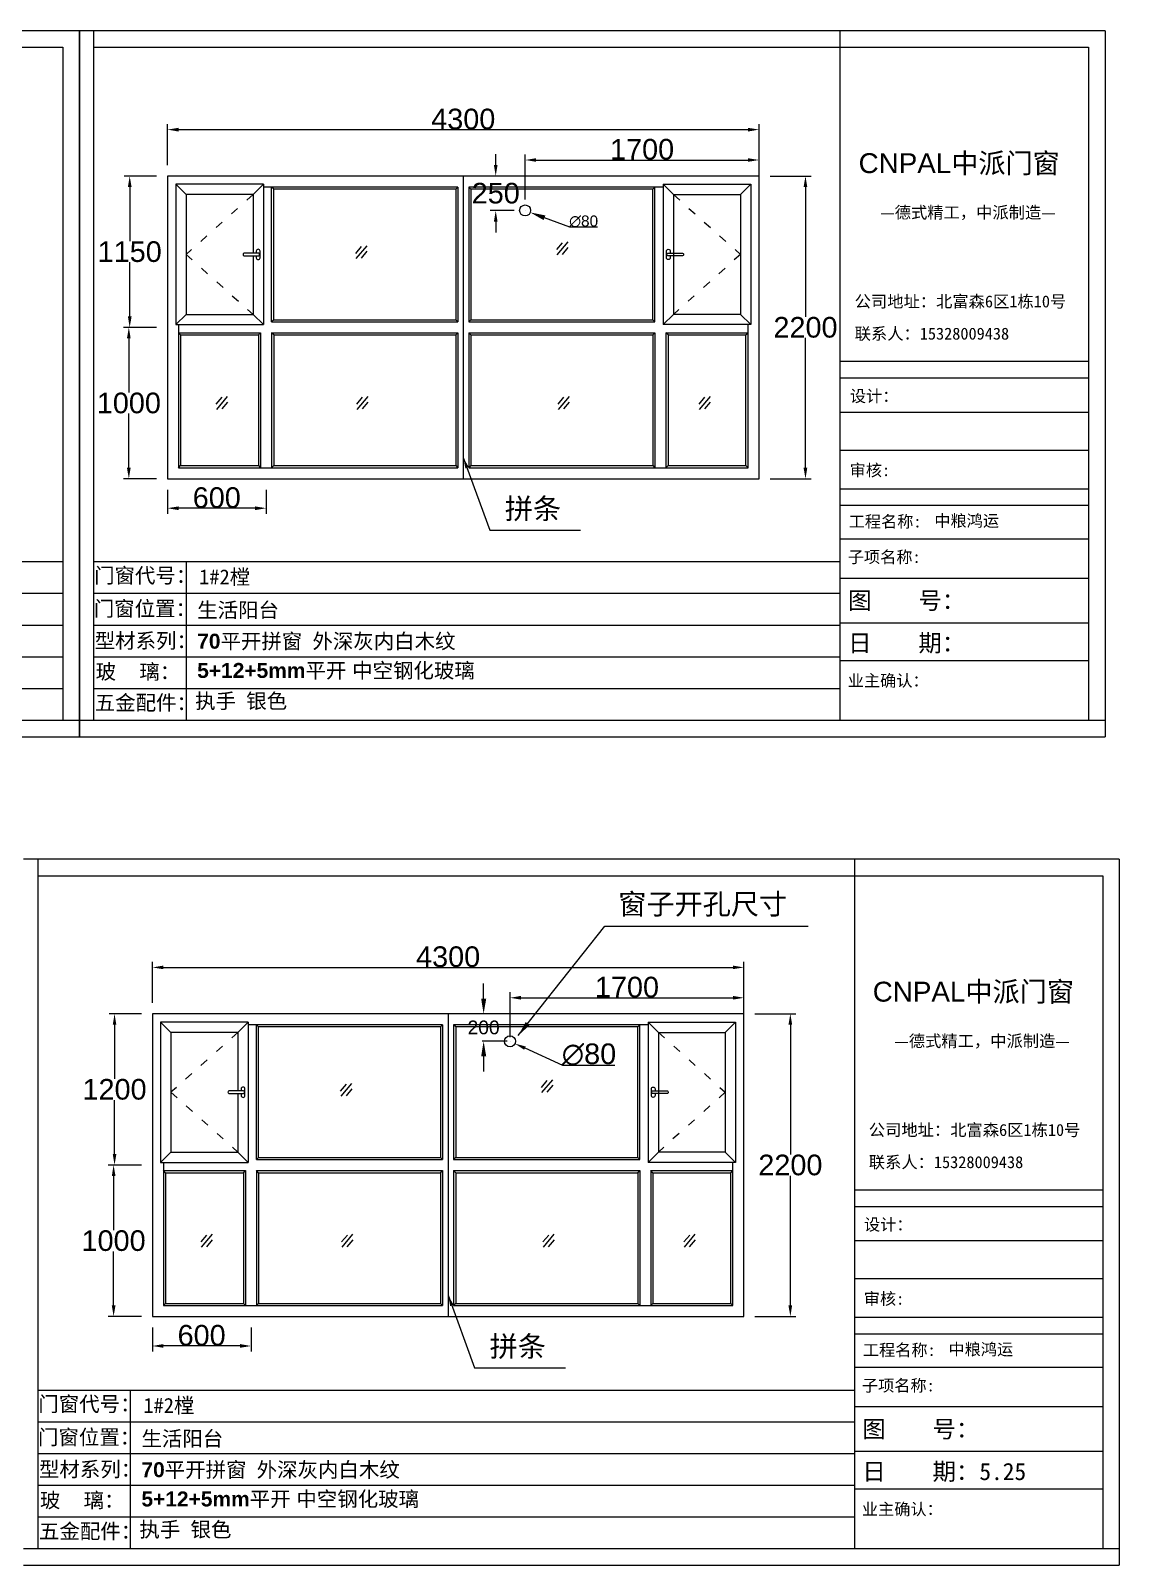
# Model space of a CAD drawing. Header units: inches. Extents: x -138455 to 599497, y -747149 to 13167.
# Drawn here: x 247309 to 255223, y -67881 to -56726 of the extents above; entities that cross this region are included whole.
import ezdxf

# ---------------------------------------------------------------- set-up
doc = ezdxf.new("R2010")
doc.units = ezdxf.units.IN
doc.header["$MEASUREMENT"] = 0
doc.header["$PDMODE"] = 35
doc.header["$PDSIZE"] = -3
doc.linetypes.add('ACAD_ISO03W100', pattern=[30, 12, -18])
doc.layers.add('0 @ 1', color=7, linetype='Continuous')
doc.styles.add('Annotative', font='arialbd.ttf')
doc.styles.add('MtXpl_', font='')
doc.styles.get("Standard").update_dxf_attribs({"font": 'arial.ttf'})
doc.styles.get('MtXpl_').set_extended_font_data('SimSun')
doc.dimstyles.get("Standard").update_dxf_attribs({"dimtxt": 80, "dimasz": 70, "dimexe": 40, "dimexo": 80, "dimgap": 0, "dimtad": 1, "dimtih": 1, "dimtoh": 1, "dimdec": 0, "dimzin": 0, "dimdsep": 46, "dimtxsty": 'Standard', "dimcen": 0.09, "dimadec": 0, "dimazin": 0, "dimtfac": 1, "dimtdec": 0, "dimtofl": 0, "dimtmove": 0, "dimatfit": 3, "dimfxl": 0, "dimtolj": 1, "dimtzin": 0, "dimarcsym": 0})

# ---------------------------------------------------------------- blocks, each defined once
blk = doc.blocks.new('*D830')
at = {"color": 0, "lineweight": -2, "transparency": 16777216}
for p, q in [((248304, -57703), (248304, -57405)), ((248384, -57445), (252524, -57445)), ((252604, -57703), (252604, -57405))]:
    blk.add_line(p, q, dxfattribs=at)
at = {"color": 0, "transparency": 16777216}
for points in [[(248384, -57432), (248384, -57459), (248304, -57445)], [(252524, -57432), (252524, -57459), (252604, -57445)]]:
    blk.add_solid(points, dxfattribs=at)
at = {"layer": 'Defpoints', "color": 0, "transparency": 16777216}
for p in [(252604, -57445), (248304, -57783), (252604, -57783)]:
    blk.add_point(p, dxfattribs=at)
at = {"color": 0, "transparency": 16777216, "insert": (250454, -57369), "char_height": 150, "attachment_point": 5}
blk.add_mtext('\\A1;4300', dxfattribs=at)
blk = doc.blocks.new('*D831')
at = {"color": 0, "lineweight": -2, "transparency": 16777216}
for p, q in [((252684, -57783), (252982, -57783)), ((252942, -57863), (252942, -58806)), ((252942, -59903), (252942, -58959)), ((252684, -59983), (252982, -59983))]:
    blk.add_line(p, q, dxfattribs=at)
at = {"color": 0, "transparency": 16777216}
for points in [[(252928, -57863), (252955, -57863), (252942, -57783)], [(252928, -59903), (252955, -59903), (252942, -59983)]]:
    blk.add_solid(points, dxfattribs=at)
at = {"layer": 'Defpoints', "color": 0, "transparency": 16777216}
for p in [(252604, -57783), (252604, -59983), (252942, -59983)]:
    blk.add_point(p, dxfattribs=at)
at = {"color": 0, "transparency": 16777216, "insert": (252942, -58883), "char_height": 150, "attachment_point": 5}
blk.add_mtext('\\A1;2200', dxfattribs=at)
blk = doc.blocks.new('123as')
at = {"color": 0}
for p, q in [((90189, 51387), (90252, 51462)), ((90194, 51330), (90312, 51470)), ((90251, 51335), (90314, 51410))]:
    blk.add_line(p, q, dxfattribs=at)
blk = doc.blocks.new('dzcs')
blk.add_lwpolyline([(142096, -3328), (142196, -3328, 0.414214), (142206, -3318), (142206, -3318, 0.414214), (142196, -3308), (142096, -3308, 0.414214), (142086, -3318), (142086, -3318, 0.414214)], format="xyb", close=True)
blk.add_lwpolyline([(142182, -3328), (142182, -3342, 0.414214), (142196, -3355), (142196, -3355, 0.414214), (142209, -3342), (142209, -3294, 0.414214), (142196, -3280), (142196, -3280, 0.414214), (142182, -3294), (142182, -3308)], format="xyb")
blk = doc.blocks.new('*D832')
at = {"color": 0, "lineweight": -2, "transparency": 16777216}
for p, q in [((248304, -60063), (248304, -60237)), ((249021, -60063), (249021, -60237)), ((248941, -60197), (248384, -60197))]:
    blk.add_line(p, q, dxfattribs=at)
at = {"color": 0, "transparency": 16777216}
for points in [[(248384, -60184), (248384, -60211), (248304, -60197)], [(248941, -60184), (248941, -60211), (249021, -60197)]]:
    blk.add_solid(points, dxfattribs=at)
at = {"layer": 'Defpoints', "color": 0, "transparency": 16777216}
for p in [(248304, -59983), (249021, -59983), (248304, -60197)]:
    blk.add_point(p, dxfattribs=at)
at = {"color": 0, "transparency": 16777216, "insert": (248662, -60121), "char_height": 150, "attachment_point": 5}
blk.add_mtext('\\A1;600', dxfattribs=at)
blk = doc.blocks.new('*D833')
at = {"color": 0, "lineweight": -2, "transparency": 16777216}
for p, q in [((248224, -58883), (247983, -58883)), ((248023, -58963), (248023, -59356)), ((248023, -59903), (248023, -59509)), ((248224, -59983), (247983, -59983))]:
    blk.add_line(p, q, dxfattribs=at)
at = {"color": 0, "transparency": 16777216}
for points in [[(248009, -58963), (248036, -58963), (248023, -58883)], [(248009, -59903), (248036, -59903), (248023, -59983)]]:
    blk.add_solid(points, dxfattribs=at)
at = {"layer": 'Defpoints', "color": 0, "transparency": 16777216}
for p in [(248304, -58883), (248023, -59983), (248304, -59983)]:
    blk.add_point(p, dxfattribs=at)
at = {"color": 0, "transparency": 16777216, "insert": (248023, -59433), "char_height": 150, "attachment_point": 5}
blk.add_mtext('\\A1;1000', dxfattribs=at)
blk = doc.blocks.new('*D854')
at = {"color": 0, "lineweight": -2, "transparency": 16777216}
for p, q in [((248224, -57783), (247989, -57783)), ((248029, -57863), (248029, -58256)), ((248029, -58803), (248029, -58409)), ((248224, -58883), (247989, -58883))]:
    blk.add_line(p, q, dxfattribs=at)
at = {"color": 0, "transparency": 16777216}
for points in [[(248016, -57863), (248043, -57863), (248029, -57783)], [(248016, -58803), (248043, -58803), (248029, -58883)]]:
    blk.add_solid(points, dxfattribs=at)
at = {"layer": 'Defpoints', "color": 0, "transparency": 16777216}
for p in [(248029, -57783), (248304, -57783), (248304, -58883)]:
    blk.add_point(p, dxfattribs=at)
at = {"color": 0, "transparency": 16777216, "insert": (248029, -58333), "char_height": 150, "attachment_point": 5}
blk.add_mtext('\\A1;1150', dxfattribs=at)
blk = doc.blocks.new('*D857')
at = {"color": 0, "lineweight": -2, "transparency": 16777216}
for p, q in [((250904, -58033), (250904, -58033)), ((250904, -58033), (250904, -58033)), ((251228, -58155), (251044, -58086)), ((251429, -58155), (251228, -58155))]:
    blk.add_line(p, q, dxfattribs=at)
at = {"color": 0, "transparency": 16777216}
blk.add_solid([(251051, -58069), (251038, -58103), (250941, -58047)], dxfattribs=at)
at = {"layer": 'Defpoints', "color": 0, "transparency": 16777216}
for p in [(250867, -58019), (250941, -58047)]:
    blk.add_point(p, dxfattribs=at)
at = {"color": 0, "transparency": 16777216, "insert": (251329, -58112), "char_height": 80, "attachment_point": 5}
blk.add_mtext('\\A1;∅80', dxfattribs=at)
blk = doc.blocks.new('*D858')
at = {"color": 0, "lineweight": -2, "transparency": 16777216}
for p, q in [((250904, -57953), (250904, -57626)), ((250984, -57666), (252524, -57666)), ((252604, -57953), (252604, -57626))]:
    blk.add_line(p, q, dxfattribs=at)
at = {"color": 0, "transparency": 16777216}
for points in [[(250984, -57653), (250984, -57679), (250904, -57666)], [(252524, -57653), (252524, -57679), (252604, -57666)]]:
    blk.add_solid(points, dxfattribs=at)
at = {"layer": 'Defpoints', "color": 0, "transparency": 16777216}
for p in [(252604, -57666), (250904, -58033), (252604, -58033)]:
    blk.add_point(p, dxfattribs=at)
at = {"color": 0, "transparency": 16777216, "insert": (251754, -57589), "char_height": 150, "attachment_point": 5}
blk.add_mtext('\\A1;1700', dxfattribs=at)
blk = doc.blocks.new('*D859')
at = {"color": 0, "lineweight": -2, "transparency": 16777216}
for p, q in [((250690, -57703), (250690, -57623)), ((250824, -57783), (250650, -57783)), ((250824, -58033), (250650, -58033)), ((250690, -58113), (250690, -58193))]:
    blk.add_line(p, q, dxfattribs=at)
at = {"color": 0, "transparency": 16777216}
for points in [[(250677, -57703), (250703, -57703), (250690, -57783)], [(250677, -58113), (250703, -58113), (250690, -58033)]]:
    blk.add_solid(points, dxfattribs=at)
at = {"layer": 'Defpoints', "color": 0, "transparency": 16777216}
for p in [(250690, -57783), (250904, -57783), (250904, -58033)]:
    blk.add_point(p, dxfattribs=at)
at = {"color": 0, "transparency": 16777216, "insert": (250690, -57908), "char_height": 150, "attachment_point": 5}
blk.add_mtext('\\A1;250', dxfattribs=at)
blk = doc.blocks.new('*D846')
at = {"color": 0, "lineweight": -2, "transparency": 16777216}
for p, q in [((248194, -63792), (248194, -63495)), ((248274, -63535), (252414, -63535)), ((252494, -63792), (252494, -63495))]:
    blk.add_line(p, q, dxfattribs=at)
at = {"color": 0, "transparency": 16777216}
for points in [[(248274, -63522), (248274, -63548), (248194, -63535)], [(252414, -63522), (252414, -63548), (252494, -63535)]]:
    blk.add_solid(points, dxfattribs=at)
at = {"layer": 'Defpoints', "color": 0, "transparency": 16777216}
for p in [(252494, -63535), (248194, -63872), (252494, -63872)]:
    blk.add_point(p, dxfattribs=at)
at = {"color": 0, "transparency": 16777216, "insert": (250344, -63458), "char_height": 150, "attachment_point": 5}
blk.add_mtext('\\A1;4300', dxfattribs=at)
blk = doc.blocks.new('*D847')
at = {"color": 0, "lineweight": -2, "transparency": 16777216}
for p, q in [((252574, -63872), (252872, -63872)), ((252832, -63952), (252832, -64896)), ((252832, -65992), (252832, -65049)), ((252574, -66072), (252872, -66072))]:
    blk.add_line(p, q, dxfattribs=at)
at = {"color": 0, "transparency": 16777216}
for points in [[(252818, -63952), (252845, -63952), (252832, -63872)], [(252818, -65992), (252845, -65992), (252832, -66072)]]:
    blk.add_solid(points, dxfattribs=at)
at = {"layer": 'Defpoints', "color": 0, "transparency": 16777216}
for p in [(252494, -63872), (252494, -66072), (252832, -66072)]:
    blk.add_point(p, dxfattribs=at)
at = {"color": 0, "transparency": 16777216, "insert": (252832, -64972), "char_height": 150, "attachment_point": 5}
blk.add_mtext('\\A1;2200', dxfattribs=at)
blk = doc.blocks.new('*D848')
at = {"color": 0, "lineweight": -2, "transparency": 16777216}
for p, q in [((248194, -66152), (248194, -66327)), ((248911, -66152), (248911, -66327)), ((248831, -66287), (248274, -66287))]:
    blk.add_line(p, q, dxfattribs=at)
at = {"color": 0, "transparency": 16777216}
for points in [[(248274, -66273), (248274, -66300), (248194, -66287)], [(248831, -66273), (248831, -66300), (248911, -66287)]]:
    blk.add_solid(points, dxfattribs=at)
at = {"layer": 'Defpoints', "color": 0, "transparency": 16777216}
for p in [(248194, -66072), (248911, -66072), (248194, -66287)]:
    blk.add_point(p, dxfattribs=at)
at = {"color": 0, "transparency": 16777216, "insert": (248552, -66210), "char_height": 150, "attachment_point": 5}
blk.add_mtext('\\A1;600', dxfattribs=at)
blk = doc.blocks.new('*D849')
at = {"color": 0, "lineweight": -2, "transparency": 16777216}
for p, q in [((248114, -64972), (247872, -64972)), ((247912, -65052), (247912, -65446)), ((247912, -65992), (247912, -65599)), ((248114, -66072), (247872, -66072))]:
    blk.add_line(p, q, dxfattribs=at)
at = {"color": 0, "transparency": 16777216}
for points in [[(247899, -65052), (247926, -65052), (247912, -64972)], [(247899, -65992), (247926, -65992), (247912, -66072)]]:
    blk.add_solid(points, dxfattribs=at)
at = {"layer": 'Defpoints', "color": 0, "transparency": 16777216}
for p in [(248194, -64972), (247912, -66072), (248194, -66072)]:
    blk.add_point(p, dxfattribs=at)
at = {"color": 0, "transparency": 16777216, "insert": (247912, -65522), "char_height": 150, "attachment_point": 5}
blk.add_mtext('\\A1;1000', dxfattribs=at)
blk = doc.blocks.new('*D860')
at = {"color": 0, "lineweight": -2, "transparency": 16777216}
for p, q in [((248114, -63872), (247879, -63872)), ((247919, -63952), (247919, -64346)), ((247919, -64892), (247919, -64499)), ((248114, -64972), (247879, -64972))]:
    blk.add_line(p, q, dxfattribs=at)
at = {"color": 0, "transparency": 16777216}
for points in [[(247906, -63952), (247932, -63952), (247919, -63872)], [(247906, -64892), (247932, -64892), (247919, -64972)]]:
    blk.add_solid(points, dxfattribs=at)
at = {"layer": 'Defpoints', "color": 0, "transparency": 16777216}
for p in [(247919, -63872), (248194, -63872), (248194, -64972)]:
    blk.add_point(p, dxfattribs=at)
at = {"color": 0, "transparency": 16777216, "insert": (247919, -64422), "char_height": 150, "attachment_point": 5}
blk.add_mtext('\\A1;1200', dxfattribs=at)
blk = doc.blocks.new('*D861')
at = {"color": 0, "lineweight": -2, "transparency": 16777216}
for p, q in [((250794, -64042), (250794, -63716)), ((250874, -63756), (252414, -63756)), ((252494, -64042), (252494, -63716))]:
    blk.add_line(p, q, dxfattribs=at)
at = {"color": 0, "transparency": 16777216}
for points in [[(250874, -63742), (250874, -63769), (250794, -63756)], [(252414, -63742), (252414, -63769), (252494, -63756)]]:
    blk.add_solid(points, dxfattribs=at)
at = {"layer": 'Defpoints', "color": 0, "transparency": 16777216}
for p in [(252494, -63756), (250794, -64122), (252494, -64122)]:
    blk.add_point(p, dxfattribs=at)
at = {"color": 0, "transparency": 16777216, "insert": (251644, -63679), "char_height": 150, "attachment_point": 5}
blk.add_mtext('\\A1;1700', dxfattribs=at)
blk = doc.blocks.new('*D850')
at = {"color": 0, "lineweight": -2, "transparency": 16777216}
for p, q in [((250602, -63762), (250602, -63652)), ((250774, -63872), (250592, -63872)), ((250774, -64072), (250592, -64072)), ((250602, -64182), (250602, -64292))]:
    blk.add_line(p, q, dxfattribs=at)
at = {"color": 0, "transparency": 16777216}
for points in [[(250584, -63762), (250621, -63762), (250602, -63872)], [(250584, -64182), (250621, -64182), (250602, -64072)]]:
    blk.add_solid(points, dxfattribs=at)
at = {"layer": 'Defpoints', "color": 0, "transparency": 16777216}
for p in [(250602, -63872), (250794, -63872), (250794, -64072)]:
    blk.add_point(p, dxfattribs=at)
at = {"color": 0, "transparency": 16777216, "insert": (250602, -63972), "char_height": 80, "attachment_point": 5}
blk.add_mtext('\\A1;{\\H1.25x;200}', dxfattribs=at)
blk = doc.blocks.new('*D862')
at = {"color": 0, "lineweight": -2, "transparency": 16777216}
for p, q in [((250794, -64072), (250794, -64072)), ((250794, -64072), (250794, -64072)), ((251179, -64249), (250903, -64122)), ((251556, -64249), (251179, -64249))]:
    blk.add_line(p, q, dxfattribs=at)
at = {"color": 0, "transparency": 16777216}
blk.add_solid([(250908, -64110), (250897, -64134), (250830, -64089)], dxfattribs=at)
at = {"layer": 'Defpoints', "color": 0, "transparency": 16777216}
for p in [(250757, -64056), (250830, -64089)]:
    blk.add_point(p, dxfattribs=at)
at = {"color": 0, "transparency": 16777216, "insert": (251368, -64168), "char_height": 150, "attachment_point": 5}
blk.add_mtext('\\A1;∅80', dxfattribs=at)

msp = doc.modelspace()

# ---------------------------------------------------------------- linework, layer by layer
for p, q in [((247663.3, -56726), (242055.8, -56726)), ((255120.7, -56726), (247663.3, -56726)), ((247663.3, -61858.6), (247663.3, -56726)), ((247663.3, -56726), (247663.3, -61737.6)), ((247663.3, -56726), (247663.3, -61858.6)), ((247766, -56726), (247766, -61737.6)), ((253192.2, -56726), (253192.2, -61737.6)), ((255120.7, -56726), (255120.7, -61737.6)), ((255120.7, -56726), (255120.7, -61858.6)), ((242158.6, -56846.5), (247542.7, -56846.5)), ((247542.7, -56846.5), (247542.7, -61737.6)), ((247766, -56846.5), (255000.1, -56846.5)), ((255000.1, -56846.5), (255000.1, -61737.6)), ((252604.1, -57782.8), (248304.1, -57782.8)), ((248304.1, -57782.8), (248304.1, -59982.8)), ((250454.1, -57782.8), (250454.1, -58922.8)), ((252604.1, -59982.8), (252604.1, -57782.8)), ((249000.8, -57842.8), (248364.1, -57842.8)), ((248364.1, -57842.8), (248364.1, -58862.8)), ((248439.1, -57917.8), (248364.1, -57842.8)), ((248925.8, -57917.8), (249000.8, -57842.8)), ((249000.8, -57842.8), (249000.8, -58862.8)), ((250414.1, -57862.8), (249000.8, -57862.8)), ((249060.8, -58842.8), (249060.8, -57862.8)), ((249075.8, -57877.8), (249060.8, -57862.8)), ((250399.1, -57877.8), (249075.8, -57877.8)), ((249075.8, -58827.8), (249075.8, -57877.8)), ((250399.1, -57877.8), (250414.1, -57862.8)), ((250399.1, -57877.8), (250399.1, -58827.8)), ((250414.1, -57862.8), (250414.1, -58842.8)), ((251907.5, -57862.8), (250494.1, -57862.8)), ((250494.1, -57862.8), (250494.1, -58842.8)), ((250509.1, -57877.8), (250494.1, -57862.8)), ((251832.5, -57877.8), (250509.1, -57877.8)), ((250509.1, -57877.8), (250509.1, -58827.8)), ((251832.5, -57877.8), (251847.5, -57862.8)), ((251832.5, -58827.8), (251832.5, -57877.8)), ((251847.5, -58842.8), (251847.5, -57862.8)), ((251907.5, -57842.8), (252544.1, -57842.8)), ((251907.5, -57842.8), (251907.5, -58862.8)), ((251982.5, -57917.8), (251907.5, -57842.8)), ((252469.1, -57917.8), (252544.1, -57842.8)), ((252544.1, -57842.8), (252544.1, -58862.8)), ((248925.8, -57917.8), (248439.1, -57917.8)), ((248439.1, -57917.8), (248439.1, -58787.8)), ((248925.8, -57917.8), (248925.8, -58342.8)), ((251982.5, -57917.8), (252469.1, -57917.8)), ((251982.5, -57917.8), (251982.5, -58787.8)), ((252469.1, -57917.8), (252469.1, -58787.8)), ((248925.8, -58362.8), (248925.8, -58787.8)), ((248364.1, -58862.8), (248439.1, -58787.8)), ((248364.1, -58862.8), (249000.8, -58862.8)), ((248384.1, -58862.8), (248384.1, -59902.8)), ((248439.1, -58787.8), (248925.8, -58787.8)), ((248925.8, -58787.8), (249000.8, -58862.8)), ((249075.8, -58827.8), (249060.8, -58842.8)), ((249060.8, -58842.8), (250414.1, -58842.8)), ((249075.8, -58827.8), (250399.1, -58827.8)), ((250399.1, -58827.8), (250414.1, -58842.8)), ((250509.1, -58827.8), (250494.1, -58842.8)), ((250494.1, -58842.8), (251847.5, -58842.8)), ((250509.1, -58827.8), (251832.5, -58827.8)), ((251832.5, -58827.8), (251847.5, -58842.8)), ((251982.5, -58787.8), (251907.5, -58862.8)), ((252544.1, -58862.8), (251907.5, -58862.8)), ((252469.1, -58787.8), (251982.5, -58787.8)), ((252544.1, -58862.8), (252469.1, -58787.8)), ((252524.1, -59902.8), (252524.1, -58862.8)), ((248384.1, -58922.8), (248980.8, -58922.8)), ((248399.1, -58937.8), (248384.1, -58922.8)), ((248399.1, -58937.8), (248965.8, -58937.8)), ((248399.1, -58937.8), (248399.1, -59887.8)), ((248965.8, -58937.8), (248980.8, -58922.8)), ((248965.8, -58937.8), (248965.8, -59887.8)), ((248980.8, -58922.8), (248980.8, -59902.8)), ((249060.8, -58922.8), (250414.1, -58922.8)), ((249060.8, -58922.8), (249060.8, -59902.8)), ((249075.8, -58937.8), (249060.8, -58922.8)), ((249075.8, -58937.8), (249682.5, -58937.8)), ((249075.8, -58937.8), (249075.8, -59887.8)), ((249682.5, -58937.8), (250399.1, -58937.8)), ((250399.1, -58937.8), (250414.1, -58922.8)), ((250399.1, -58937.8), (250399.1, -59887.8)), ((250414.1, -58922.8), (250414.1, -59902.8)), ((250454.1, -58922.8), (250454.1, -59982.8)), ((250494.1, -58922.8), (251847.5, -58922.8)), ((250494.1, -58922.8), (250494.1, -59902.8)), ((250509.1, -58937.8), (250494.1, -58922.8)), ((250509.1, -58937.8), (251225.8, -58937.8)), ((250509.1, -58937.8), (250509.1, -59887.8)), ((251225.8, -58937.8), (251832.5, -58937.8)), ((251832.5, -58937.8), (251847.5, -58922.8)), ((251832.5, -58937.8), (251832.5, -59887.8)), ((251847.5, -58922.8), (251847.5, -59902.8)), ((251927.5, -58922.8), (252524.1, -58922.8)), ((251927.5, -58922.8), (251927.5, -59902.8)), ((251942.5, -58937.8), (251927.5, -58922.8)), ((251942.5, -58937.8), (252509.1, -58937.8)), ((251942.5, -58937.8), (251942.5, -59887.8)), ((252509.1, -58937.8), (252524.1, -58922.8)), ((252509.1, -59887.8), (252509.1, -58937.8)), ((253192.2, -59128.9), (255000.1, -59128.9)), ((253192.2, -59249.5), (255000.1, -59249.5)), ((253192.2, -59498), (255000.1, -59498)), ((253192.2, -59774.4), (255000.1, -59774.4)), ((248384.1, -59902.8), (248399.1, -59887.8)), ((248384.1, -59902.8), (250414.1, -59902.8)), ((248399.1, -59887.8), (248965.8, -59887.8)), ((248965.8, -59887.8), (248980.8, -59902.8)), ((249060.8, -59902.8), (249075.8, -59887.8)), ((249075.8, -59887.8), (249682.5, -59887.8)), ((249682.5, -59887.8), (250399.1, -59887.8)), ((250399.1, -59887.8), (250414.1, -59902.8)), ((250509.1, -59887.8), (250494.1, -59902.8)), ((250494.1, -59902.8), (252524.1, -59902.8)), ((250509.1, -59887.8), (251832.5, -59887.8)), ((251832.5, -59887.8), (251847.5, -59902.8)), ((251942.5, -59887.8), (251927.5, -59902.8)), ((251942.5, -59887.8), (252509.1, -59887.8)), ((252509.1, -59887.8), (252524.1, -59902.8)), ((248304.1, -59982.8), (252604.1, -59982.8)), ((253192.2, -60055.1), (255000.1, -60055.1)), ((253192.2, -60175.7), (255000.1, -60175.7)), ((253192.2, -60419.4), (255000.1, -60419.4)), ((242158.6, -60585.1), (247542.7, -60585.1)), ((247766, -60585.1), (253192.2, -60585.1)), ((248438.5, -60585.1), (248438.5, -61737.6)), ((253192.2, -60705.1), (255000.1, -60705.1)), ((242158.6, -60815.6), (247542.7, -60815.6)), ((247766, -60815.6), (253192.2, -60815.6)), ((242158.6, -61046.1), (247542.7, -61046.1)), ((247766, -61046.1), (253192.2, -61046.1)), ((253192.2, -61029.5), (255000.1, -61029.5)), ((242158.6, -61276.6), (247542.7, -61276.6)), ((247766, -61276.6), (253192.2, -61276.6)), ((253192.2, -61302.9), (255000.1, -61302.9)), ((242158.6, -61507.1), (247542.7, -61507.1)), ((247766, -61507.1), (253192.2, -61507.1)), ((242055.8, -61737.6), (247663.3, -61737.6)), ((247663.3, -61737.6), (255120.7, -61737.6)), ((242055.8, -61858.6), (247663.3, -61858.6)), ((247663.3, -61858.6), (255120.7, -61858.6)), ((255223.3, -62748.5), (247257.9, -62748.5)), ((247360.7, -62748.5), (247360.7, -67760.1)), ((253297.3, -62748.5), (253297.3, -67760.1)), ((255223.3, -62748.5), (255223.3, -67760.1)), ((255223.3, -62748.5), (255223.3, -67881.2)), ((247360.7, -62869.1), (255102.8, -62869.1)), ((255102.8, -62869.1), (255102.8, -67760.1)), ((252493.9, -63872.3), (248193.9, -63872.3)), ((248193.9, -63872.3), (248193.9, -66072.3)), ((250343.9, -63872.3), (250343.9, -65012.3)), ((252493.9, -66072.3), (252493.9, -63872.3)), ((248890.6, -63932.3), (248253.9, -63932.3)), ((248253.9, -63932.3), (248253.9, -64952.3)), ((248328.9, -64007.3), (248253.9, -63932.3)), ((248815.6, -64007.3), (248328.9, -64007.3)), ((248328.9, -64007.3), (248328.9, -64877.3)), ((248815.6, -64007.3), (248890.6, -63932.3)), ((248815.6, -64007.3), (248815.6, -64432.3)), ((248890.6, -63932.3), (248890.6, -64952.3)), ((250303.9, -63952.3), (248890.6, -63952.3)), ((248950.6, -64932.3), (248950.6, -63952.3)), ((248965.6, -63967.3), (248950.6, -63952.3)), ((250288.9, -63967.3), (248965.6, -63967.3)), ((248965.6, -64917.3), (248965.6, -63967.3)), ((250288.9, -63967.3), (250303.9, -63952.3)), ((250288.9, -63967.3), (250288.9, -64917.3)), ((250303.9, -63952.3), (250303.9, -64932.3)), ((251797.2, -63952.3), (250383.9, -63952.3)), ((250383.9, -63952.3), (250383.9, -64932.3)), ((250398.9, -63967.3), (250383.9, -63952.3)), ((251722.2, -63967.3), (250398.9, -63967.3)), ((250398.9, -63967.3), (250398.9, -64917.3)), ((251722.2, -63967.3), (251737.2, -63952.3)), ((251722.2, -64917.3), (251722.2, -63967.3)), ((251737.2, -64932.3), (251737.2, -63952.3)), ((251797.2, -63932.3), (252433.9, -63932.3)), ((251797.2, -63932.3), (251797.2, -64952.3)), ((251872.2, -64007.3), (251797.2, -63932.3)), ((251872.2, -64007.3), (252358.9, -64007.3)), ((251872.2, -64007.3), (251872.2, -64877.3)), ((252358.9, -64007.3), (252433.9, -63932.3)), ((252358.9, -64007.3), (252358.9, -64877.3)), ((252433.9, -63932.3), (252433.9, -64952.3)), ((248815.6, -64452.3), (248815.6, -64877.3)), ((248253.9, -64952.3), (248328.9, -64877.3)), ((248328.9, -64877.3), (248815.6, -64877.3)), ((248815.6, -64877.3), (248890.6, -64952.3)), ((248965.6, -64917.3), (248950.6, -64932.3)), ((248965.6, -64917.3), (250288.9, -64917.3)), ((250288.9, -64917.3), (250303.9, -64932.3)), ((250398.9, -64917.3), (250383.9, -64932.3)), ((250398.9, -64917.3), (251722.2, -64917.3)), ((251722.2, -64917.3), (251737.2, -64932.3)), ((251872.2, -64877.3), (251797.2, -64952.3)), ((252358.9, -64877.3), (251872.2, -64877.3)), ((252433.9, -64952.3), (252358.9, -64877.3)), ((248253.9, -64952.3), (248890.6, -64952.3)), ((248273.9, -64952.3), (248273.9, -65992.3)), ((248273.9, -65012.3), (248870.6, -65012.3)), ((248288.9, -65027.3), (248273.9, -65012.3)), ((248288.9, -65027.3), (248855.6, -65027.3)), ((248288.9, -65027.3), (248288.9, -65977.3)), ((248855.6, -65027.3), (248870.6, -65012.3)), ((248855.6, -65027.3), (248855.6, -65977.3)), ((248870.6, -65012.3), (248870.6, -65992.3)), ((248950.6, -64932.3), (250303.9, -64932.3)), ((248950.6, -65012.3), (250303.9, -65012.3)), ((248950.6, -65012.3), (248950.6, -65992.3)), ((248965.6, -65027.3), (248950.6, -65012.3)), ((248965.6, -65027.3), (249572.2, -65027.3)), ((248965.6, -65027.3), (248965.6, -65977.3)), ((249572.2, -65027.3), (250288.9, -65027.3)), ((250288.9, -65027.3), (250303.9, -65012.3)), ((250288.9, -65027.3), (250288.9, -65977.3)), ((250303.9, -65012.3), (250303.9, -65992.3)), ((250343.9, -65012.3), (250343.9, -66072.3)), ((250383.9, -64932.3), (251737.2, -64932.3)), ((250383.9, -65012.3), (251737.2, -65012.3)), ((250383.9, -65012.3), (250383.9, -65992.3)), ((250398.9, -65027.3), (250383.9, -65012.3)), ((250398.9, -65027.3), (251115.6, -65027.3)), ((250398.9, -65027.3), (250398.9, -65977.3)), ((251115.6, -65027.3), (251722.2, -65027.3)), ((251722.2, -65027.3), (251737.2, -65012.3)), ((251722.2, -65027.3), (251722.2, -65977.3)), ((251737.2, -65012.3), (251737.2, -65992.3)), ((252433.9, -64952.3), (251797.2, -64952.3)), ((251817.2, -65012.3), (252413.9, -65012.3)), ((251817.2, -65012.3), (251817.2, -65992.3)), ((251832.2, -65027.3), (251817.2, -65012.3)), ((251832.2, -65027.3), (252398.9, -65027.3)), ((251832.2, -65027.3), (251832.2, -65977.3)), ((252398.9, -65027.3), (252413.9, -65012.3)), ((252398.9, -65977.3), (252398.9, -65027.3)), ((252413.9, -65992.3), (252413.9, -64952.3)), ((253297.3, -65151.5), (255102.8, -65151.5)), ((253297.3, -65272), (255102.8, -65272)), ((253297.3, -65520.6), (255102.8, -65520.6)), ((253297.3, -65796.9), (255102.8, -65796.9)), ((248273.9, -65992.3), (248288.9, -65977.3)), ((248273.9, -65992.3), (250303.9, -65992.3)), ((248288.9, -65977.3), (248855.6, -65977.3)), ((248855.6, -65977.3), (248870.6, -65992.3)), ((248950.6, -65992.3), (248965.6, -65977.3)), ((248965.6, -65977.3), (249572.2, -65977.3)), ((249572.2, -65977.3), (250288.9, -65977.3)), ((250288.9, -65977.3), (250303.9, -65992.3)), ((250398.9, -65977.3), (250383.9, -65992.3)), ((250383.9, -65992.3), (252413.9, -65992.3)), ((250398.9, -65977.3), (251722.2, -65977.3)), ((251722.2, -65977.3), (251737.2, -65992.3)), ((251832.2, -65977.3), (251817.2, -65992.3)), ((251832.2, -65977.3), (252398.9, -65977.3)), ((252398.9, -65977.3), (252413.9, -65992.3)), ((248193.9, -66072.3), (252493.9, -66072.3)), ((253297.3, -66077.7), (255102.8, -66077.7)), ((253297.3, -66198.2), (255102.8, -66198.2)), ((253297.3, -66442), (255102.8, -66442)), ((247360.7, -66607.7), (253297.3, -66607.7)), ((248033.2, -66607.7), (248033.2, -67760.1)), ((253297.3, -66727.7), (255102.8, -66727.7)), ((247360.7, -66838.2), (253297.3, -66838.2)), ((247360.7, -67068.6), (253297.3, -67068.6)), ((253297.3, -67052.1), (255102.8, -67052.1)), ((247360.7, -67299.1), (253297.3, -67299.1)), ((253297.3, -67325.4), (255102.8, -67325.4)), ((247360.7, -67529.6), (253297.3, -67529.6)), ((247257.9, -67760.1), (255223.3, -67760.1)), ((247257.9, -67881.2), (255223.3, -67881.2))]:
    msp.add_line(p, q)
at = {"linetype": 'ACAD_ISO03W100', "ltscale": 5}
for points in [[(248925.8, -57917.8), (248439.1, -58352.8), (248925.8, -58787.8)], [(251982.5, -57917.8), (252469.1, -58352.8), (251982.5, -58787.8)], [(248815.6, -64007.3), (248328.9, -64442.3), (248815.6, -64877.3)], [(251872.2, -64007.3), (252358.9, -64442.3), (251872.2, -64877.3)]]:
    msp.add_lwpolyline(points, dxfattribs=at)
for centre in [(250904, -58032.8), (250793.8, -64072.2)]:
    msp.add_circle(centre, 40)

# ---------------------------------------------------------------- block references
for p in [(106767.6, -55035), (106657.4, -61124.5)]:
    msp.add_blockref('dzcs', p)
at = {"xscale": 0.6684526412304121, "yscale": 0.6684526412304121, "zscale": 0.6684526412304121}
for p in [(189385.8, -92694.3), (190846.2, -92667.1), (188371.6, -93790.7), (189392.5, -93790.7), (190856.1, -93790.7), (191881.7, -93790.7), (190736, -98756.6), (189275.5, -98783.8), (188261.4, -99880.2), (189282.3, -99880.2), (190745.8, -99880.2), (191771.4, -99880.2)]:
    msp.add_blockref('123as', p, dxfattribs=at)
at = {"xscale": -1}
for p in [(394140.7, -55035), (394030.4, -61124.5)]:
    msp.add_blockref('dzcs', p, dxfattribs=at)

# ---------------------------------------------------------------- texts
for p in [(253328.2, -57761.2), (253430.8, -63783.7)]:
    msp.add_text('CNPAL', height=144.63).set_placement(p)
at = {"style": 'MtXpl_'}
for s, height, p in [('中派门窗', 144.63, (254001.9, -57761.2)), ('—德式精工，中派制造—', 86.779, (253484.9, -58090.5)), ('公司地址：北富森6区1栋10号', 86.779, (253299.4, -58737.4)), ('联系人：15328009438', 86.779, (253299.4, -58971.5)), ('设计：', 86.24, (253264.6, -59424.9)), ('审核:', 86.24, (253263, -59964)), ('工程名称:', 86.24, (253255.9, -60336.9)), ('中粮鸿运', 86.24, (253878.4, -60331.4)), ('子项名称:', 86.24, (253249.4, -60594.8)), ('图    号：', 124.96, (253252, -60930.4)), ('日    期：', 124.96, (253252, -61239.1)), ('业主确认：', 86.24, (253249.3, -61493.6)), ('中派门窗', 144.63, (254104.6, -63783.7)), ('—德式精工，中派制造—', 86.779, (253587.6, -64113)), ('公司地址：北富森6区1栋10号', 86.779, (253402.1, -64759.9)), ('联系人：15328009438', 86.779, (253402.1, -64994)), ('设计：', 86.24, (253367.2, -65447.4)), ('审核:', 86.24, (253365.7, -65986.5)), ('工程名称:', 86.24, (253358.6, -66359.4)), ('中粮鸿运', 86.24, (253981.1, -66354)), ('子项名称:', 86.24, (253352.1, -66617.3)), ('图    号：', 124.96, (253354.7, -66953)), ('日    期：5.25', 124.962, (253354.7, -67261.6)), ('业主确认：', 86.24, (253352, -67516.1))]:
    msp.add_text(s, height=height, dxfattribs=at).set_placement(p)
at = {"layer": '0 @ 1', "style": 'Annotative'}
for s, p in [('门窗代号：', (247770.2, -60740.5)), ('门窗位置：', (247767.9, -60981.6)), ('型材系列：', (247774.7, -61214.8)), ('玻    璃：', (247781.8, -61439.9)), ('五金配件：', (247774.9, -61665.2)), ('门窗代号：', (247364.9, -66763)), ('门窗位置：', (247362.5, -67004.1)), ('型材系列：', (247369.4, -67237.3)), ('玻    璃：', (247376.4, -67462.4)), ('五金配件：', (247369.6, -67687.8))]:
    msp.add_text(s, height=108.96, dxfattribs=at).set_placement(p)
at = {"layer": '0 @ 1', "attachment_point": 1, "style": 'Annotative'}
for s, width, insert, char_height in [('{\\fSimSun|b1|i0|c134|p2;拼条}', 4396.385, (250755.9, -60125.1), 150), ('{\\fSimSun|b1|i0|c134|p2;1#2樘}', 4396.385, (248533.9, -60641.8), 108.956), ('{\\fSimSun|b1|i0|c134|p2;生活阳台}', 4396.385, (248519.7, -60882.9), 108.956), ('70{\\fSimSun|b1|i0|c134|p2;平开拼窗 外深灰内白木纹}', 4396.385, (248519.7, -61109.3), 108.956), ('5+12+5mm{\\fSimSun|b1|i0|c134|p2;平开} {\\fSimSun|b1|i0|c134|p2;中空钢化玻璃 }', 5972.399, (248519.7, -61322), 108.956), ('{\\fSimSun|b1|i0|c134|p2;执手 银色}', 4396.385, (248505.1, -61543.7), 108.956), ('{\\fSimSun|b1|i0|c134|p2;窗子开孔尺寸}', 4396.385, (251581, -62999.5), 150), ('{\\fSimSun|b1|i0|c134|p2;拼条}', 4396.385, (250645.7, -66214.6), 150), ('{\\fSimSun|b1|i0|c134|p2;1#2樘}', 4396.385, (248128.6, -66664.4), 108.956), ('{\\fSimSun|b1|i0|c134|p2;生活阳台}', 4396.385, (248114.4, -66905.5), 108.956), ('70{\\fSimSun|b1|i0|c134|p2;平开拼窗 外深灰内白木纹}', 4396.385, (248114.4, -67131.9), 108.956), ('5+12+5mm{\\fSimSun|b1|i0|c134|p2;平开} {\\fSimSun|b1|i0|c134|p2;中空钢化玻璃 }', 5972.399, (248114.4, -67344.6), 108.956), ('{\\fSimSun|b1|i0|c134|p2;执手 银色}', 4396.385, (248099.8, -67566.2), 108.956)]:
    msp.add_mtext_dynamic_manual_height_columns(s, width=width, gutter_width=903.5, heights=[0], dxfattribs=dict(at, insert=insert, char_height=char_height))

# ---------------------------------------------------------------- dimensions: what is measured, and where the dimension line sits
for base, p1, p2, picture, middle in [((252604.1, -57445.5), (248304.1, -57782.8), (252604.1, -57782.8), '*D830', (250454.1, -57445.5)), ((252493.9, -63535), (248193.9, -63872.3), (252493.9, -63872.3), '*D846', (250343.9, -63535))]:
    dim = msp.add_linear_dim(base=base, p1=p1, p2=p2, dimstyle='Standard', override={"dimtxt": 150, "dimasz": 80})
    dim.commit()
    dim.dimension.update_dxf_attribs({"geometry": picture, "text_midpoint": middle, "dimtype": 160})
for base, p1, p2, picture, middle in [((252604.1, -57666.1), (250904.1, -58032.8), (252604.1, -58032.8), '*D858', (251754.1, -57589.5)), ((252493.9, -63755.6), (250793.9, -64122.3), (252493.9, -64122.3), '*D861', (251643.9, -63679))]:
    dim = msp.add_linear_dim(base=base, p1=p1, p2=p2, dimstyle='Standard', override={"dimtxt": 150, "dimasz": 80})
    dim.commit()
    dim.dimension.update_dxf_attribs({"geometry": picture, "text_midpoint": middle})
dim = msp.add_linear_dim(base=(250690.1, -57782.8), p1=(250904, -58032.7), p2=(250904, -57782.8), angle=90, dimstyle='Standard', override={"dimtxt": 150, "dimasz": 80})
dim.commit()
dim.dimension.update_dxf_attribs({"geometry": '*D859', "text_midpoint": (250690.1, -57907.8), "dimtype": 160})
for base, p1, p2, text, override, picture, middle in [((248029.2, -57782.8), (248304.1, -58882.8), (248304.1, -57782.8), '1150', {"dimtxt": 150, "dimasz": 80}, '*D854', (248029.2, -58332.8)), ((248022.5, -59982.8), (248304.1, -58882.8), (248304.1, -59982.8), '1000', {"dimtxt": 150, "dimasz": 80}, '*D833', (248022.5, -59432.8)), ((250602.3, -63872.3), (250793.8, -64072.1), (250793.9, -63872.3), '{\\H1.25x;<>}', {"dimasz": 110, "dimexe": 10, "dimexo": 20}, '*D850', (250602.3, -63972.2)), ((247919, -63872.3), (248193.9, -64972.3), (248193.9, -63872.3), '1200', {"dimtxt": 150, "dimasz": 80}, '*D860', (247919, -64422.3)), ((247912.3, -66072.3), (248193.9, -64972.3), (248193.9, -66072.3), '1000', {"dimtxt": 150, "dimasz": 80}, '*D849', (247912.3, -65522.3))]:
    dim = msp.add_linear_dim(base=base, p1=p1, p2=p2, angle=90, text=text, dimstyle='Standard', override=override)
    dim.commit()
    dim.dimension.update_dxf_attribs({"geometry": picture, "text_midpoint": middle})
for base, p1, p2, picture, middle in [((252941.7, -59982.8), (252604.1, -57782.8), (252604.1, -59982.8), '*D831', (252941.7, -58882.8)), ((252831.5, -66072.3), (252493.9, -63872.3), (252493.9, -66072.3), '*D847', (252831.5, -64972.3))]:
    dim = msp.add_linear_dim(base=base, p1=p1, p2=p2, angle=90, dimstyle='Standard', override={"dimtxt": 150, "dimasz": 80})
    dim.commit()
    dim.dimension.update_dxf_attribs({"geometry": picture, "text_midpoint": middle})
dim = msp.add_diameter_dim_2p(p1=(250866.6, -58018.7), p2=(250941.5, -58046.9), dimstyle='Standard', override={"dimasz": 110, "dimexe": 10, "dimexo": 20})
dim.commit()
dim.dimension.update_dxf_attribs({"geometry": '*D857', "text_midpoint": (251328.6, -58112)})
for base, p1, p2, picture, middle in [((248304.1, -60197.2), (249020.8, -59982.8), (248304.1, -59982.8), '*D832', (248662.5, -60197.2)), ((248193.9, -66286.7), (248910.6, -66072.3), (248193.9, -66072.3), '*D848', (248552.2, -66286.7))]:
    dim = msp.add_linear_dim(base=base, p1=p1, p2=p2, text='600', dimstyle='Standard', override={"dimtxt": 150, "dimasz": 80})
    dim.commit()
    dim.dimension.update_dxf_attribs({"geometry": picture, "text_midpoint": middle, "dimtype": 160})
dim = msp.add_diameter_dim_2p(p1=(250757.5, -64055.5), p2=(250830.2, -64088.9), dimstyle='Standard', override={"dimtxt": 150, "dimasz": 80})
dim.commit()
dim.dimension.update_dxf_attribs({"geometry": '*D862', "text_midpoint": (251367.7, -64249.2), "dimtype": 163})

# ---------------------------------------------------------------- leaders
for points, override in [([(250454.1, -59827.7), (250647.1, -60356.1), (251306.5, -60356.1)], {"dimtxt": 150, "dimasz": 80, "dimgap": 0, "dimtad": 0}), ([(250854, -64029.8), (251483.8, -63235.4), (252960.8, -63235.4)], {"dimasz": 110, "dimexe": 10, "dimexo": 20, "dimgap": 0, "dimtad": 0}), ([(250343.9, -65917.2), (250536.9, -66445.6), (251196.3, -66445.6)], {"dimtxt": 150, "dimasz": 80, "dimgap": 0, "dimtad": 0})]:
    msp.add_leader(points, dimstyle='Standard', override=override)

doc.saveas('drawing.dxf')
